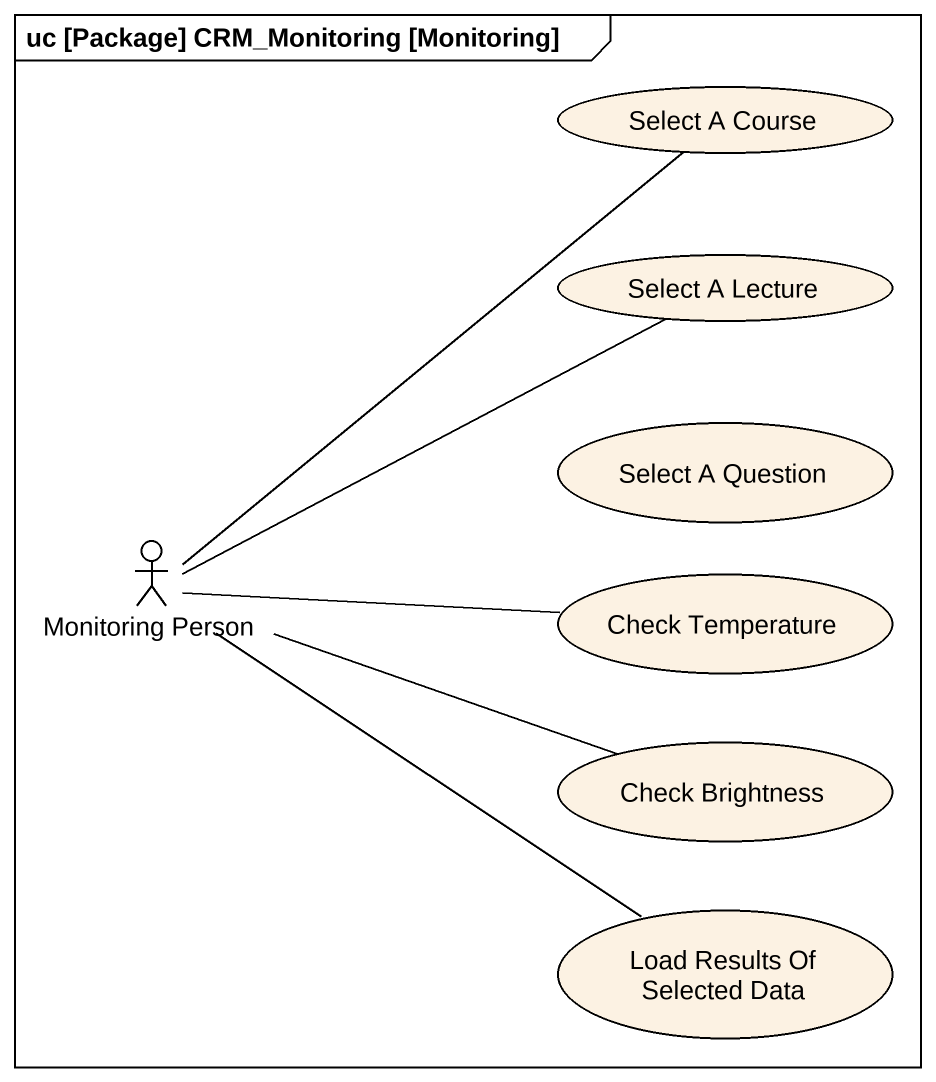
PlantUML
@startuml
mainframe uc [Package] CRM_Monitoring [Monitoring]
usecase "Select A Course" as Select_A_Course
usecase "Select A Lecture" as Select_A_Lecture
usecase "Select A Question" as Select_A_Question
actor "Monitoring Person" as Monitoring_Person
usecase "Check Temperature" as Check_Temperature
usecase "Check Brightness" as Check_Brightness
usecase "Load Results Of Selected Data" as Load_Results_Of_Selected
Monitoring_Person -up- Select_A_Course
Monitoring_Person -right- Select_A_Lecture
Monitoring_Person -right- Check_Temperature
Monitoring_Person -right- Check_Brightness
Load_Results_Of_Selected -up- Monitoring_Person
@enduml
